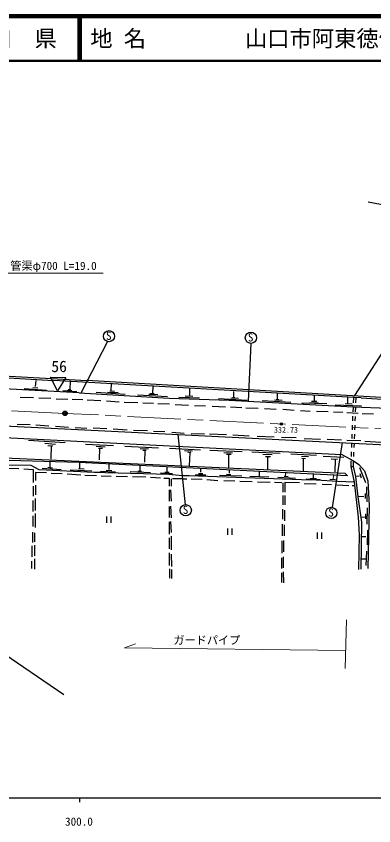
# Model space of a CAD drawing. Units: millimetres, scale not verified. Extents: x 40000 to 680000, y 20000 to 380000.
# Drawn here: x 353778 to 433918, y 198715 to 380000 of the extents above; entities that cross this region are included whole.
import ezdxf
from ezdxf.enums import TextEntityAlignment as Align

# ---------------------------------------------------------------- set-up
doc = ezdxf.new("R2010")
doc.units = ezdxf.units.MM
doc.header["$LTSCALE"] = 1000
doc.header["$PDMODE"] = 32
doc.header["$PDSIZE"] = 500
doc.linetypes.add('CHAIN', pattern=[18.5, 12, -1.5, 3.5, -1.5])
for name, color, linetype, lineweight in [('M-BGD', 7, 'Continuous', 25), ('M-BMK', 2, 'CHAIN', 13), ('M-BMK-SRVR', 3, 'Continuous', 25), ('M-STR-HTXT', 7, 'Continuous', 13), ('M-STR-STRC', 7, 'Continuous', 25), ('M-TTL', 2, 'Continuous', 140), ('M-TTL-BAND', 7, 'Continuous', 25), ('M-TTL-LINE', 7, 'Continuous', 50)]:
    doc.layers.add(name, color=color, linetype=linetype, lineweight=lineweight)
doc.layers.add('M-TTL-TXT', color=7, linetype='Continuous')
doc.styles.add('ＭＳ ゴシック', font='')
doc.styles.get('ＭＳ ゴシック').set_extended_font_data('MS Gothic')

msp = doc.modelspace()

# ---------------------------------------------------------------- linework, layer by layer
at = {"layer": 'M-BGD'}
for p, q in [((432673, 338469), (458835, 333305)), ((374253, 307143), (368259, 295607)), ((406339, 306746), (405748, 293787)), ((341487, 299607), (362146, 298422)), ((341656, 300031), (361722, 298845)), ((361465, 299191), (364905, 299093)), ((363006, 296109), (361465, 299191)), ((358182, 298431), (358057, 297105)), ((361722, 298845), (369596, 298422)), ((428101, 294697), (362146, 298422)), ((364905, 299093), (363006, 296109)), ((365871, 298168), (365769, 296584)), ((467894, 292749), (369596, 298422)), ((375100, 297745), (375015, 296136)), ((367903, 295628), (341064, 297152)), ((355591, 296619), (360586, 296281)), ((357517, 296849), (358617, 296764)), ((367404, 295901), (364223, 296094)), ((365223, 296236), (366284, 296175)), ((365453, 296406), (366032, 296389)), ((367903, 295628), (388054, 294443)), ((371713, 295797), (378232, 295374)), ((374253, 295797), (376624, 295713)), ((374761, 296136), (375777, 296051)), ((383736, 295543), (384667, 295543)), ((384413, 297237), (384328, 295543)), ((392593, 296596), (392593, 294987)), ((402470, 295977), (402470, 294707)), ((412268, 295543), (412268, 294273)), ((354695, 294697), (357658, 294612)), ((358844, 294527), (361553, 294443)), ((362738, 294358), (365363, 294273)), ((368750, 294104), (366294, 294189)), ((369681, 294104), (372729, 293935)), ((373999, 293850), (376878, 293681)), ((380942, 295205), (387715, 294866)), ((385514, 295205), (383482, 295289)), ((388054, 294443), (401516, 294019)), ((390255, 294697), (394833, 294539)), ((391681, 294976), (393366, 294937)), ((399083, 294368), (405518, 294030)), ((401516, 294019), (429286, 292495)), ((403570, 294368), (401877, 294453)), ((402216, 294599), (402809, 294599)), ((408882, 293935), (415316, 293596)), ((413369, 293935), (411676, 294019)), ((412015, 294166), (412608, 294166)), ((419978, 293788), (421158, 293765)), ((420566, 295120), (420566, 293850)), ((428101, 293257), (428101, 294697)), ((431064, 294527), (428101, 294697)), ((429341, 294626), (429293, 293409)), ((429883, 294595), (429835, 293394)), ((431064, 294527), (443934, 293765)), ((377978, 293596), (381026, 293511)), ((382127, 293427), (384582, 293342)), ((385514, 293257), (388138, 293173)), ((389408, 293088), (392372, 292919)), ((393726, 292834), (396182, 292749)), ((397706, 292665), (400669, 292495)), ((401770, 292495), (404310, 292411)), ((405241, 292326), (408035, 292241)), ((409390, 292157), (412014, 291987)), ((413538, 291987), (416078, 291818)), ((423360, 293173), (417772, 293342)), ((419551, 293515), (421492, 293460)), ((425222, 293003), (431149, 292749)), ((427508, 293257), (429032, 293173)), ((429254, 292410), (429214, 291411)), ((429286, 292495), (437160, 292241)), ((429796, 292394), (429756, 291395)), ((417518, 291733), (419634, 291564)), ((421074, 291564), (423698, 291479)), ((424884, 291395), (427000, 291310)), ((427847, 291225), (430387, 291141)), ((429175, 290412), (429135, 289412)), ((429717, 290396), (429677, 289397)), ((431318, 291056), (433858, 290971)), ((335984, 289024), (476361, 282081)), ((354018, 288685), (356896, 288601)), ((358166, 288516), (361130, 288262)), ((429096, 288413), (429056, 287414)), ((429638, 288398), (429598, 287398)), ((315494, 287415), (426746, 281827)), ((362569, 288177), (365532, 288008)), ((366972, 287923), (369596, 287754)), ((371036, 287839), (374084, 287669)), ((375523, 287585), (378656, 287415)), ((380095, 287331), (383228, 287246)), ((384582, 287077), (387122, 286992)), ((388646, 286823), (391440, 286653)), ((392964, 286569), (396012, 286484)), ((397113, 286484), (400923, 286315)), ((356558, 285045), (364770, 284537)), ((389988, 286353), (391648, 270619)), ((402362, 286230), (406003, 286061)), ((407781, 285976), (411591, 285807)), ((413200, 285722), (416502, 285637)), ((418280, 285468), (422005, 285299)), ((423444, 285299), (426662, 285129)), ((427847, 285045), (430980, 284960)), ((429017, 286415), (428977, 285415)), ((429559, 286399), (429520, 285400)), ((431911, 284875), (435467, 284621)), ((360198, 284367), (362569, 284198)), ((360876, 283859), (361976, 283775)), ((361638, 283859), (361553, 280811)), ((369342, 284198), (375608, 283859)), ((371713, 283690), (373745, 283605)), ((372221, 283267), (373152, 283267)), ((372475, 283267), (372390, 280642)), ((378148, 283690), (385683, 283351)), ((381534, 283182), (383397, 283097)), ((382127, 282843), (382889, 282843)), ((382635, 282843), (382550, 280134)), ((388138, 283267), (395081, 282928)), ((397198, 282843), (404394, 282505)), ((426789, 284533), (424564, 270020)), ((428938, 284416), (428899, 283417)), ((429480, 284401), (429441, 283401)), ((336153, 281827), (427424, 277679)), ((391525, 282759), (393303, 282674)), ((392202, 282420), (392710, 282335)), ((392710, 282335), (392541, 279287)), ((392710, 282335), (392964, 282420)), ((400330, 282335), (402278, 282251)), ((400923, 281912), (401939, 281912)), ((401346, 281912), (401346, 278864)), ((406596, 282420), (412946, 282166)), ((409051, 281912), (411168, 281827)), ((409644, 281404), (410744, 281404)), ((410067, 281404), (410067, 278441)), ((415316, 281997), (421074, 281743)), ((417687, 281489), (419296, 281404)), ((417772, 281065), (418618, 280981)), ((422598, 281489), (427170, 281235)), ((426746, 281827), (429371, 280473)), ((428859, 282418), (428820, 281419)), ((429401, 282402), (429362, 281403)), ((367818, 280049), (345382, 280727)), ((357150, 279372), (350885, 279457)), ((358928, 278441), (357150, 279372)), ((361299, 280219), (361299, 279033)), ((428016, 277086), (367818, 280049)), ((367988, 279965), (367988, 278695)), ((374512, 279593), (374512, 278492)), ((381450, 279372), (381450, 278187)), ((418110, 280981), (418110, 278102)), ((424376, 280896), (425815, 280811)), ((425226, 280755), (425147, 277977)), ((428780, 280419), (428732, 279203)), ((428732, 279203), (429540, 275647)), ((428732, 279203), (429275, 279203)), ((429322, 280404), (429275, 279203)), ((429275, 279203), (429794, 276917)), ((429371, 280473), (430556, 279626)), ((430556, 279626), (431826, 278187)), ((352070, 278779), (354356, 278695)), ((355457, 278610), (357574, 278525)), ((357574, 278525), (357574, 275562)), ((360537, 277763), (358082, 277848)), ((358082, 277848), (358082, 276070)), ((371290, 277848), (358928, 278441)), ((359606, 278779), (363839, 278525)), ((360886, 278987), (361902, 278902)), ((361638, 277679), (364093, 277594)), ((365194, 277509), (368242, 277340)), ((365871, 278441), (370697, 278187)), ((367734, 278695), (369004, 278610)), ((373830, 277848), (371290, 277848)), ((372644, 278102), (376012, 277940)), ((373830, 277848), (387969, 277425)), ((373905, 278335), (375184, 278271)), ((379333, 278017), (383905, 277848)), ((381043, 278137), (381845, 278108)), ((386134, 277739), (388820, 277632)), ((387085, 277928), (388084, 277886)), ((387546, 278949), (387546, 278006)), ((387969, 277425), (391017, 277171)), ((394658, 277594), (395589, 277594)), ((395081, 278610), (395081, 277933)), ((400923, 277425), (401858, 277388)), ((401516, 278356), (401516, 277679)), ((408204, 278102), (408204, 277001)), ((414131, 277763), (414046, 277001)), ((420312, 277425), (420312, 276663)), ((427424, 277679), (428016, 277086)), ((430726, 278949), (432080, 275562)), ((430810, 277594), (431064, 276663)), ((431826, 278187), (432588, 275985)), ((369173, 277255), (371798, 277171)), ((372814, 277086), (375100, 277001)), ((376200, 277001), (378740, 276917)), ((379841, 276917), (382804, 276832)), ((383905, 276747), (386106, 276663)), ((386868, 276578), (388054, 276578)), ((388054, 276578), (388054, 274800)), ((388477, 276409), (388477, 274800)), ((388816, 276493), (391017, 276493)), ((391017, 277171), (392541, 277171)), ((391017, 276493), (391102, 276409)), ((391102, 276409), (392033, 276409)), ((392541, 277171), (419804, 276155)), ((392964, 276409), (395420, 276324)), ((393857, 277300), (396294, 277303)), ((396520, 276239), (398976, 276070)), ((399314, 277255), (404310, 277086)), ((400330, 276070), (402786, 275985)), ((403886, 275901), (406680, 275816)), ((406172, 277001), (410406, 276832)), ((407866, 275731), (410660, 275647)), ((411676, 275647), (413284, 275562)), ((412438, 276747), (416332, 276578)), ((413792, 277001), (414724, 276917)), ((417264, 275477), (413962, 275562)), ((413962, 275562), (413962, 273445)), ((421869, 276216), (418741, 276331)), ((419683, 276517), (421074, 276493)), ((425815, 275816), (419804, 276155)), ((425307, 276155), (424037, 276239)), ((429540, 275647), (425815, 275816)), ((429540, 275647), (430387, 267857)), ((430726, 277001), (429794, 276917)), ((429794, 276917), (430302, 272345)), ((432588, 275985), (432842, 270397)), ((357574, 274800), (357574, 272514)), ((358082, 274969), (358082, 272853)), ((388054, 273953), (388054, 271413)), ((388392, 273953), (388477, 271413)), ((413538, 275477), (413538, 273445)), ((418280, 275393), (420989, 275308)), ((422344, 275223), (424460, 275139)), ((425646, 275054), (428355, 274885)), ((429032, 274885), (429625, 274885)), ((432250, 274631), (432334, 271244)), ((357997, 272006), (357997, 269297)), ((413538, 272683), (413538, 270567)), ((413962, 272683), (413962, 270567)), ((431657, 272429), (430302, 272345)), ((430302, 272345), (431149, 266672)), ((431996, 273107), (431996, 272006)), ((357489, 271583), (357489, 269127)), ((388054, 270228), (388054, 267773)), ((388392, 270313), (388477, 267688)), ((432842, 270397), (432588, 256343)), ((357997, 268619), (357997, 265487)), ((413454, 269635), (413454, 267349)), ((413877, 269381), (413877, 267011)), ((432080, 268535), (432080, 267434)), ((432419, 269889), (432334, 266249)), ((357489, 268111), (357489, 265741)), ((374045, 267938), (374045, 266538)), ((375095, 266538), (375095, 267938)), ((388054, 266757), (388054, 264047)), ((388392, 266841), (388477, 264386)), ((430387, 267857), (430641, 263878)), ((432080, 267857), (430980, 267773)), ((431149, 266672), (430980, 256173)), ((401147, 265262), (401147, 263862)), ((402197, 263862), (402197, 265262)), ((413369, 266249), (413369, 263624)), ((413792, 266079), (413792, 263624)), ((432504, 264894), (432407, 261657)), ((357404, 264471), (357404, 262185)), ((357912, 264301), (357912, 262269)), ((388054, 263201), (388054, 260745)), ((388477, 263539), (388477, 260491)), ((421250, 264388), (421250, 262988)), ((422300, 262988), (422300, 264388)), ((430641, 263878), (430472, 256089)), ((432165, 263455), (431149, 263455)), ((357320, 261423), (357320, 258967)), ((357912, 261592), (357912, 259137)), ((413284, 262523), (413284, 259729)), ((413708, 262608), (413708, 260068)), ((388054, 259814), (388054, 257020)), ((388477, 259560), (388562, 256766)), ((432250, 260237), (432165, 257020)), ((357235, 257951), (357235, 256343)), ((357912, 258459), (357912, 256173)), ((413200, 258713), (413200, 256343)), ((413623, 258967), (413623, 256512)), ((431064, 258459), (432165, 258459)), ((388138, 256258), (388138, 254141)), ((388562, 256089), (388562, 254057)), ((413200, 255327), (413200, 253210)), ((413623, 255581), (413708, 253125)), ((348382, 239088), (364468, 228081))]:
    msp.add_line(p, q, dxfattribs=at)
for centre, radius in [((374579, 308349), 1250), ((406370, 307996), 1250), ((413199, 288703), 100), ((413199, 288703), 80), ((413199, 288703), 60), ((413199, 288703), 40), ((413199, 288703), 20), ((413199, 288703), 20), ((391783, 269377), 1250), ((424379, 268784), 1250)]:
    msp.add_circle(centre, radius, dxfattribs=at)
msp.add_point((413199, 288703), dxfattribs=at)
at = {"layer": 'M-BMK'}
for p, q in [((364708, 291070), (281817, 295115)), ((464598, 286194), (364708, 291070))]:
    msp.add_line(p, q, dxfattribs=at)
at = {"layer": 'M-BMK-SRVR'}
msp.add_circle((364708, 291070), 500, dxfattribs=at)
msp.add_point((364708, 291070), dxfattribs=at)
at = {"layer": 'M-STR-HTXT'}
for p, q in [((351746, 322427), (373276, 322427)), ((424786, 276319), (424853, 277136)), ((427762, 244828), (427508, 233906)), ((378063, 238563), (380512, 239481)), ((378063, 238563), (427603, 237975))]:
    msp.add_line(p, q, dxfattribs=at)
at = {"layer": 'M-STR-STRC'}
msp.add_line((445796, 320351), (429625, 295035), dxfattribs=at)
at = {"layer": 'M-TTL'}
msp.add_line((680000, 380000), (40000, 380000), dxfattribs=at)
at = {"layer": 'M-TTL-BAND'}
for p, q in [((40000, 205000), (579000, 205000)), ((368000, 205000), (368000, 204000))]:
    msp.add_line(p, q, dxfattribs=at)
at = {"layer": 'M-TTL-LINE'}
for p, q in [((367750, 380000), (367750, 370000)), ((368250, 380000), (368250, 370000)), ((40000, 370000), (680000, 370000))]:
    msp.add_line(p, q, dxfattribs=at)

# ---------------------------------------------------------------- texts
at = {"layer": 'M-BGD', "style": 'ＭＳ ゴシック'}
for s, height, p in [('S', 1833, (373900, 306976)), ('S', 1833, (405692, 306622)), ('56', 2566, (361653, 299538)), ('332.73', 1320, (411542, 286324)), ('S', 1833, (391104, 268003)), ('S', 1833, (423701, 267410))]:
    msp.add_text(s, height=height, dxfattribs=at).set_placement(p, align=Align.BOTTOM_LEFT)
at = {"layer": 'M-STR-HTXT', "style": 'ＭＳ ゴシック'}
for s, p in [('管渠φ700 L=19.0', (352454, 322636)), ('ガードパイプ', (389001, 238809))]:
    msp.add_text(s, height=1833, dxfattribs=at).set_placement(p, align=Align.BOTTOM_LEFT)
at = {"layer": 'M-TTL-BAND', "style": 'ＭＳ ゴシック'}
msp.add_text('300.0', height=1833, dxfattribs=at).set_placement((367844, 198195), align=Align.BOTTOM_CENTER)
at = {"layer": 'M-TTL-TXT', "style": 'ＭＳ ゴシック'}
msp.add_text('山\u3000口\u3000県', height=3666, dxfattribs=at).set_placement((350375, 375000), align=Align.MIDDLE_CENTER)
for s, p in [('地 名', (370380, 375000)), ('山口市阿東徳佐下', (405024, 375000))]:
    msp.add_text(s, height=3666, dxfattribs=at).set_placement(p, align=Align.MIDDLE_LEFT)

doc.saveas('drawing.dxf')
